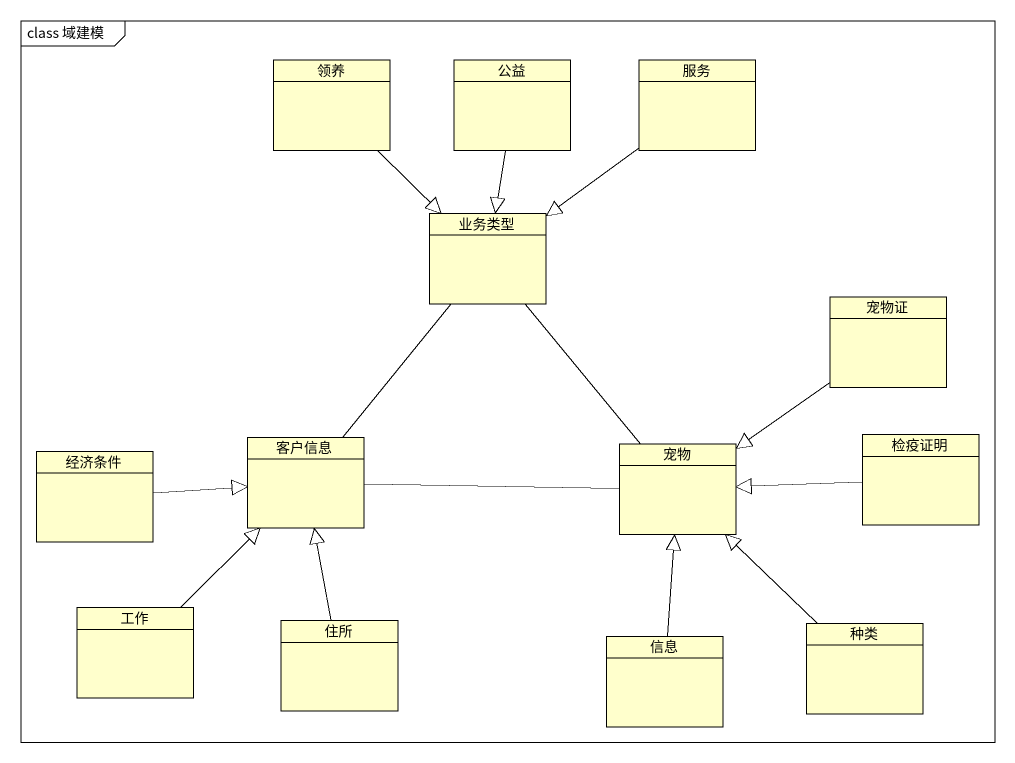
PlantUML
@startuml
mainframe class 域建模
hide circle
hide empty members
class 领养
class 公益
class 服务
class 业务类型
class 宠物证
class 经济条件
class 客户信息
class 宠物
class 检疫证明
class 工作
class 住所
class 信息
class 种类
领养 --|> 业务类型
公益 --|> 业务类型
服务 --|> 业务类型
业务类型 -- 客户信息
业务类型 -- 宠物
宠物证 --|> 宠物
经济条件 -right-|> 客户信息
客户信息 -right- 宠物
检疫证明 -left-|> 宠物
工作 -up-|> 客户信息
住所 -up-|> 客户信息
信息 -up-|> 宠物
种类 -up-|> 宠物
@enduml
